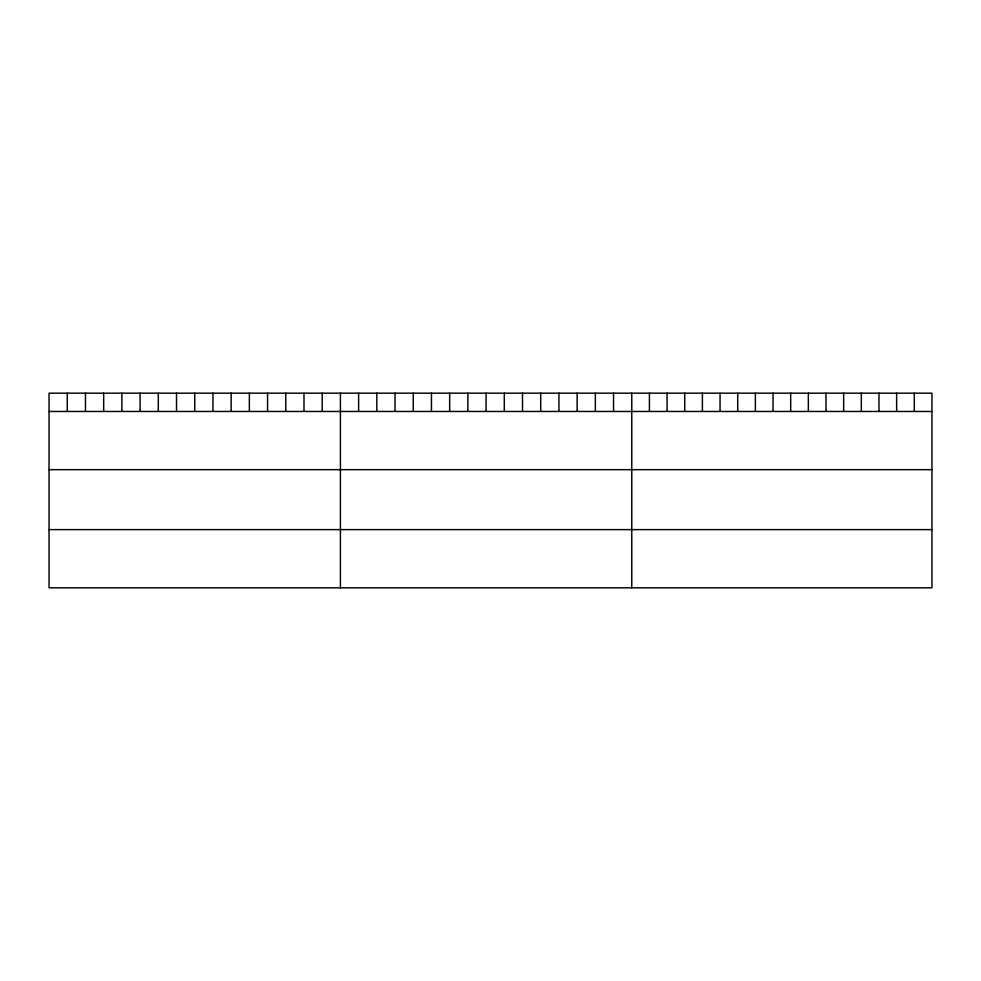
<?xml version="1.0" encoding="UTF-8"?>
<svg xmlns="http://www.w3.org/2000/svg" width="981" height="981" viewBox="0 0 981 981"><rect width="100%" height="100%" fill="white"/><g stroke="black" fill="none" stroke-linecap="round" stroke-linejoin="round"><path stroke-width="1.47" d="M931.95 411.468L931.95 587.815L49.05 587.815L49.05 393.185L931.95 393.185L931.95 411.468L49.05 411.468M49.05 469.666L931.95 469.666M49.05 529.617L931.95 529.617M914.292 393.185L914.292 411.468M896.634 393.185L896.634 411.468M878.976 393.185L878.976 411.468M861.318 393.185L861.318 411.468M843.66 393.185L843.66 411.468M826.002 393.185L826.002 411.468M808.344 393.185L808.344 411.468M790.686 393.185L790.686 411.468M773.028 393.185L773.028 411.468M755.37 393.185L755.37 411.468M737.712 393.185L737.712 411.468M720.054 393.185L720.054 411.468M702.396 393.185L702.396 411.468M684.738 393.185L684.738 411.468M667.08 393.185L667.08 411.468M649.422 393.185L649.422 411.468M631.764 393.185L631.764 587.815M613.554 393.185L613.554 411.468M595.344 393.185L595.344 411.468M577.135 393.185L577.135 411.468M558.925 393.185L558.925 411.468M540.715 393.185L540.715 411.468M522.505 393.185L522.505 411.468M504.295 393.185L504.295 411.468M486.086 393.185L486.086 411.468M467.876 393.185L467.876 411.468M449.666 393.185L449.666 411.468M431.456 393.185L431.456 411.468M413.246 393.185L413.246 411.468M395.036 393.185L395.036 411.468M376.827 393.185L376.827 411.468M358.617 393.185L358.617 411.468M340.407 393.185L340.407 587.815M322.197 393.185L322.197 411.468M303.987 393.185L303.987 411.468M285.778 393.185L285.778 411.468M267.568 393.185L267.568 411.468M249.358 393.185L249.358 411.468M231.148 393.185L231.148 411.468M212.938 393.185L212.938 411.468M194.729 393.185L194.729 411.468M176.519 393.185L176.519 411.468M158.309 393.185L158.309 411.468M140.099 393.185L140.099 411.468M121.889 393.185L121.889 411.468M103.679 393.185L103.679 411.468M85.47 393.185L85.47 411.468M67.26 393.185L67.26 411.468"/></g></svg>
